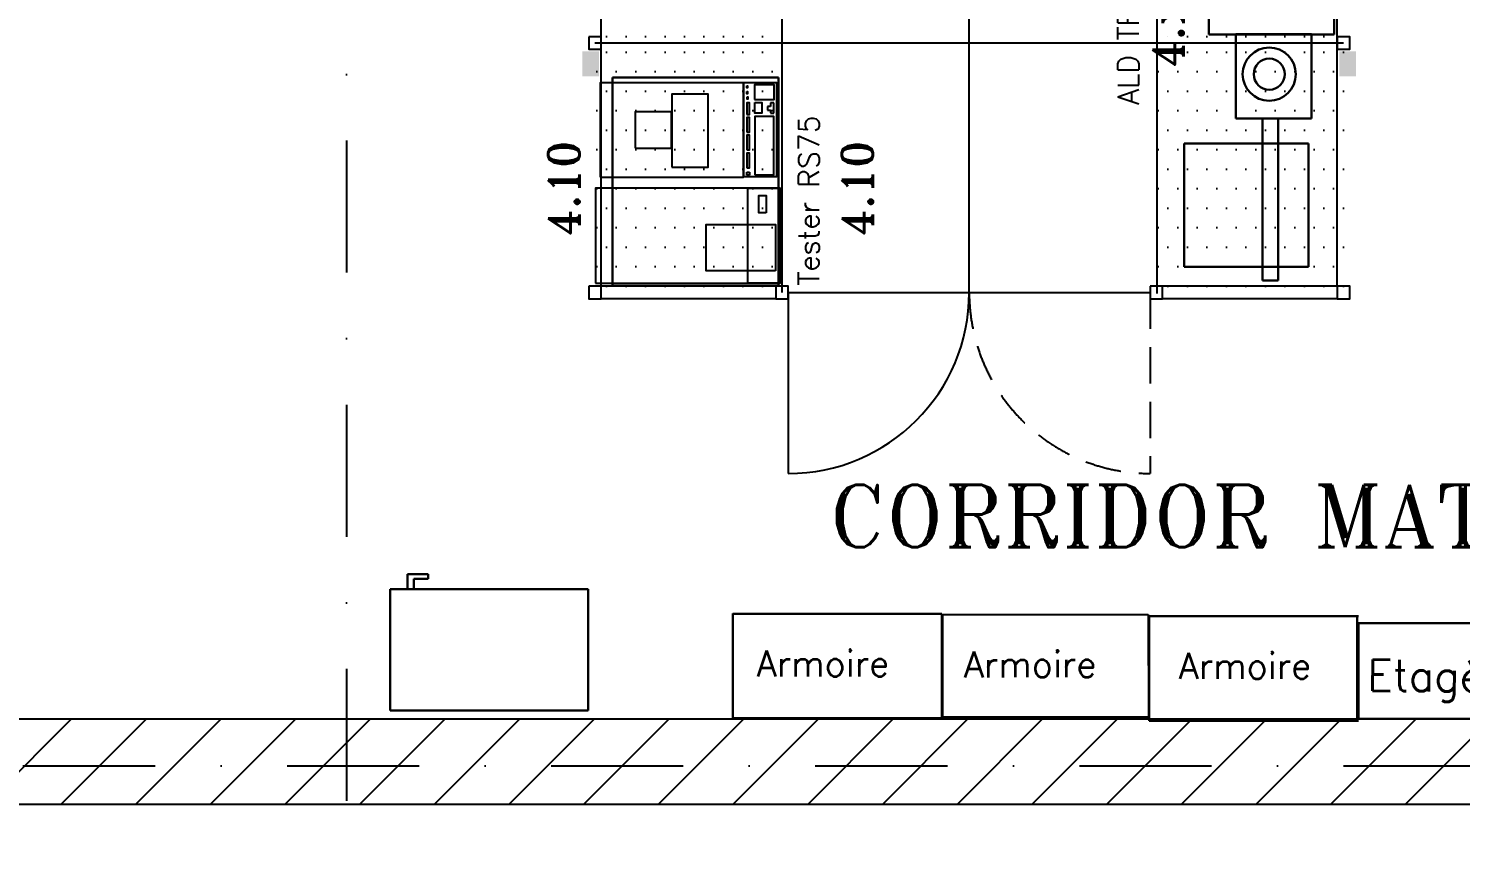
# Model space of a CAD drawing. Header units: millimetres. Extents: x -15291 to 293567, y -98510 to 49398.
# Drawn here: x 23987 to 30872, y 16047 to 19969 of the extents above; entities that cross this region are included whole.
import ezdxf

# ---------------------------------------------------------------- set-up
doc = ezdxf.new("R2010")
doc.units = ezdxf.units.MM
doc.header["$LTSCALE"] = 50
doc.header["$MEASUREMENT"] = 0
for name, pattern in [('AUSGEZOGEN', [0]), ('GESTRICHELT', [0.75, 0.5, -0.25]), ('STRICHPUNKT', [25.4, 12.7, -6.35, 0, -6.35])]:
    doc.linetypes.add(name, pattern=pattern)
doc.layers.get('0').update_dxf_attribs({"linetype": 'AUSGEZOGEN'})
for name, color, linetype in [('AXEN', 3, 'STRICHPUNKT'), ('BA01', 7, 'AUSGEZOGEN'), ('EL01', 7, 'AUSGEZOGEN'), ('EQUIP1', 7, 'AUSGEZOGEN'), ('FFU', 4, 'CONTINUOUS'), ('RASTER', 30, 'AUSGEZOGEN'), ('RW01', 4, 'AUSGEZOGEN'), ('RW02', 4, 'AUSGEZOGEN'), ('RWTEXT', 7, 'CONTINUOUS')]:
    doc.layers.add(name, color=color, linetype=linetype)
doc.styles.add('ROMANS8', font='ROMANS.SHX')
doc.styles.add('ROMANT', font='romant', dxfattribs={"height": 400})

# ---------------------------------------------------------------- blocks, each defined once
blk = doc.blocks.new('*X3')
at = {"color": 0}
for p, q in [((23783.4, 16240), (24193.4, 16650)), ((24142.6, 16240), (24552.6, 16650)), ((24501.8, 16240), (24911.8, 16650)), ((24861, 16240), (25271, 16650)), ((25220.3, 16240), (25630.3, 16650)), ((25579.5, 16240), (25989.5, 16650)), ((25938.7, 16240), (26348.7, 16650)), ((26297.9, 16240), (26707.9, 16650)), ((26657.1, 16240), (27067.1, 16650)), ((27016.3, 16240), (27426.3, 16650)), ((27375.5, 16240), (27785.5, 16650)), ((27734.7, 16240), (28144.7, 16650)), ((28093.9, 16240), (28503.9, 16650)), ((28453.1, 16240), (28863.1, 16650)), ((28812.4, 16240), (29222.4, 16650)), ((29171.6, 16240), (29581.6, 16650)), ((29530.8, 16240), (29940.8, 16650)), ((29890, 16240), (30300, 16650)), ((30249.2, 16240), (30659.2, 16650)), ((30608.4, 16240), (31018.4, 16650))]:
    blk.add_line(p, q, dxfattribs=at)

msp = doc.modelspace()

# ---------------------------------------------------------------- hatches: boundary and pattern name
at = {"layer": 'FFU'}
h = msp.add_hatch(dxfattribs=at)
h.set_pattern_fill('DOTS,_I', color=256, scale=1500, style=2)
h.set_pattern_definition([(0, (-22500, -9600), (46.875, 93.75), [0, -93.75])])
h.paths.add_polyline_path([(26710, 19900), (27610, 19900), (27610, 21100), (26710, 21100)])
h = msp.add_hatch(dxfattribs=at)
h.set_pattern_fill('DOTS,_I', color=256, scale=1500, style=2)
h.set_pattern_definition([(0, (-19800, -9600), (46.875, 93.75), [0, -93.75])])
h.paths.add_polyline_path([(29410, 19900), (30310, 19900), (30310, 21100), (29410, 21100)])
h = msp.add_hatch(dxfattribs=at)
h.set_pattern_fill('DOTS,_I', color=256, scale=1500, style=2)
h.set_pattern_definition([(0, (-22500, -10800), (46.875, 93.75), [0, -93.75])])
h.paths.add_polyline_path([(26710, 18700), (27610, 18700), (27610, 19900), (26710, 19900)])
h = msp.add_hatch(dxfattribs=at)
h.set_pattern_fill('DOTS,_I', color=256, scale=1500, style=2)
h.set_pattern_definition([(0, (-19800, -10800), (46.875, 93.75), [0, -93.75])])
h.paths.add_polyline_path([(29410, 18700), (30310, 18700), (30310, 19900), (29410, 19900)])

# ---------------------------------------------------------------- linework, layer by layer
at = {"layer": 'AXEN', "linetype": 'STRICHPUNKT'}
for p, q in [((25515, 37212.3), (25515, 14381.6)), ((2367.7, 16425), (56565, 16425))]:
    msp.add_line(p, q, dxfattribs=at)
at = {"layer": 'BA01'}
for p, q in [((7968.5, 16650), (56143.5, 16650)), ((23515, 16240), (55940, 16240))]:
    msp.add_line(p, q, dxfattribs=at)
at = {"layer": 'EL01', "linetype": 'Continuous', "lineweight": 30}
for p, q in [((29662.4, 19940.8), (29662.4, 21268.3)), ((30264.9, 19940.8), (30264.9, 21268.3)), ((30264.9, 19940.8), (29662.4, 19940.8)), ((29792.8, 19941.7), (29792.8, 19536.7)), ((30155.3, 19941.7), (29792.8, 19941.7)), ((30155.3, 19941.7), (30155.3, 19536.7)), ((26795.2, 19734), (27592.2, 19734)), ((26795.2, 19733.1), (26795.2, 18732.7)), ((27592.2, 19733.1), (27592.2, 18732.7)), ((30155.3, 19536.7), (29792.8, 19536.7)), ((29920.7, 19536.7), (29920.7, 18758.6)), ((29995.4, 19536.7), (29995.4, 18758.6)), ((26795.2, 18732.7), (27592.2, 18732.7)), ((29920.7, 18758.6), (29995.4, 18758.6)), ((25809.2, 17274.8), (25809.2, 17346.6)), ((25809.2, 17346.6), (25907.6, 17346.6)), ((25907.6, 17323.9), (25839.5, 17323.9)), ((25839.5, 17323.9), (25839.5, 17278.6)), ((25907.6, 17346.6), (25907.6, 17323.9)), ((25724.8, 17274.5), (26677.5, 17274.5)), ((25724.8, 17274.5), (25724.8, 16691.2)), ((26677.5, 17274.5), (26677.5, 16691.2)), ((27372.4, 16654.6), (27372.4, 17157.1)), ((27372.4, 17155.6), (28378.1, 17155.6)), ((28378.1, 16653), (28378.1, 17155.6)), ((29375.6, 16641.3), (29375.6, 17143.9)), ((29375.6, 17143.9), (30381.3, 17143.9)), ((30375.3, 16641.3), (30375.3, 17143.9)), ((25724.8, 16691.2), (26677.5, 16691.2)), ((27372.4, 16653), (28378.1, 16653)), ((29375.6, 16641.3), (30381.3, 16641.3))]:
    msp.add_line(p, q, dxfattribs=at)
at = {"layer": 'EL01', "color": 0, "linetype": 'Continuous', "lineweight": 30}
for p, q in [((29544.4, 19417.1), (29544.4, 18824.3)), ((29544.4, 19417.1), (30142.1, 19417.1)), ((30142.1, 19417.1), (30142.1, 18824.3)), ((29544.4, 18824.3), (30142.1, 18824.3))]:
    msp.add_line(p, q, dxfattribs=at)
at = {"layer": 'EL01', "linetype": 'Continuous', "lineweight": 30}
msp.add_lwpolyline([(30381.5, 17109.8), (30381.5, 16650.6), (31288.1, 16650.6), (31288.1, 17109.8)], close=True, dxfattribs=at)
for radius in [127.9, 74.6]:
    msp.add_circle((29952.7, 19749.8), radius, dxfattribs=at)
at = {"layer": 'EL01', "color": 7}
for points in [[(26730, 19860), (26730, 19740), (26650, 19860), (26650, 19740)], [(30370, 19860), (30370, 19740), (30290, 19860), (30290, 19740)]]:
    msp.add_solid(points, dxfattribs=at)
at = {"layer": 'EQUIP1'}
for p, q in [((27540, 19594.2), (27540, 19577.3)), ((27554.7, 19594.2), (27540, 19594.2)), ((27540, 19577.3), (27554.5, 19577.3)), ((27554.5, 19578.6), (27554.5, 19564.4)), ((27554.5, 19563), (27569.6, 19563)), ((27554.7, 19611.5), (27554.7, 19594.2)), ((27569.6, 19611.5), (27554.7, 19611.5)), ((27569.6, 19563), (27569.6, 19611.5)), ((27440.1, 19279), (27453.8, 19279)), ((27440.1, 19263.7), (27440.1, 19279)), ((27453.8, 19279), (27453.8, 19263.7)), ((27453.8, 19263.7), (27440.1, 19263.7))]:
    msp.add_line(p, q, dxfattribs=at)
for points in [[(26734.5, 19254.6), (27424.5, 19254.6), (27424.5, 19707.6), (26734.5, 19707.6)], [(27424.5, 19257.6), (27584.5, 19257.6), (27584.5, 19707.6), (27424.5, 19707.6)], [(27440.5, 19693.9), (27443.6, 19693.9), (27443.6, 19683.5), (27440.5, 19683.5)], [(27476.8, 19628.6), (27571.8, 19628.6), (27571.8, 19698.6), (27476.8, 19698.6)], [(27079, 19303.2), (27254, 19303.2), (27254, 19653.2), (27079, 19653.2)], [(27440.8, 19665.7), (27443.9, 19665.7), (27443.9, 19655.3), (27440.8, 19655.3)], [(27441.4, 19640.2), (27444.5, 19640.2), (27444.5, 19629.8), (27441.4, 19629.8)], [(26903.9, 19394), (27078.9, 19394), (27078.9, 19569), (26903.9, 19569)], [(27440.3, 19556.5), (27454, 19556.5), (27454, 19611.5), (27440.3, 19611.5)], [(27478.6, 19614.2), (27512.8, 19614.2), (27512.8, 19561.9), (27478.6, 19561.9)], [(27440.3, 19471.2), (27454, 19471.2), (27454, 19541.2), (27440.3, 19541.2)], [(27479.5, 19265.7), (27569.5, 19265.7), (27569.5, 19545.7), (27479.5, 19545.7)], [(27439.8, 19385.8), (27453.5, 19385.8), (27453.5, 19455.8), (27439.8, 19455.8)], [(27439.8, 19299.2), (27453.5, 19299.2), (27453.5, 19369.2), (27439.8, 19369.2)], [(26712.1, 18744.2), (27601.1, 18744.2), (27601.1, 19201.2), (26712.1, 19201.2)], [(27601.1, 18744.2), (27444.9, 18744.2), (27444.9, 19201.2), (27601.1, 19201.2)], [(27533.9, 19083.4), (27498.2, 19083.4), (27498.2, 19166.7), (27533.9, 19166.7)], [(27577.8, 18803.8), (27244.7, 18803.8), (27244.7, 19026.5), (27577.8, 19026.5)], [(29371.3, 17151.9), (29371.5, 16659.1), (28382.9, 16658.6), (28382.7, 17151.4)]]:
    msp.add_lwpolyline(points, close=True, dxfattribs=at)
at = {"layer": 'RASTER'}
for p, q in [((27610, 18700), (27610, 31900)), ((28510, 18700), (28510, 31900)), ((29414, 18694.6), (29414, 31894.6)), ((26710, 19900), (30310, 19900))]:
    msp.add_line(p, q, dxfattribs=at)
at = {"layer": 'RW01'}
for p, q in [((26740, 18730), (26740, 31900.9)), ((30280, 18730), (30280, 31900.9)), ((27580, 18730), (26740, 18730)), ((30280, 18730), (29440, 18730)), ((27580, 18670), (26740, 18670)), ((30280, 18670), (29440, 18670))]:
    msp.add_line(p, q, dxfattribs=at)
at = {"layer": 'RW01', "flags": 128}
for points in [[(26680, 19930), (26680, 19870), (26740, 19870), (26740, 19930)], [(30280, 19870), (30340, 19870), (30340, 19930), (30280, 19930)], [(26680, 18730), (26680, 18670), (26740, 18670), (26740, 18730)], [(27580, 18730), (27580, 18670), (27640, 18670), (27640, 18730)], [(29380, 18730), (29380, 18670), (29440, 18670), (29440, 18730)], [(30280, 18670), (30340, 18670), (30340, 18730), (30280, 18730)]]:
    msp.add_lwpolyline(points, close=True, dxfattribs=at)
at = {"layer": 'RW02'}
for q in [(29380, 18700), (27640, 17830)]:
    msp.add_line((27640, 18700), q, dxfattribs=at)
at = {"layer": 'RW02', "linetype": 'GESTRICHELT', "ltscale": 7}
msp.add_line((29380, 18700), (29380, 17830), dxfattribs=at)
at = {"layer": 'RW02'}
msp.add_arc((27640, 18700), 870, 270, 0, dxfattribs=at)
at = {"layer": 'RW02', "linetype": 'GESTRICHELT', "ltscale": 7}
msp.add_arc((29380, 18700), 870, 180, 270, dxfattribs=at)

# ---------------------------------------------------------------- block references
at = {"layer": 'BA01'}
msp.add_blockref('*X3', (0, 0), dxfattribs=at)

# ---------------------------------------------------------------- texts
at = {"layer": 'EL01', "linetype": 'STRICHPUNKT', "lineweight": 30, "attachment_point": 1, "rotation": 90, "style": 'ROMANS8'}
for s, insert, char_height, width in [('{\\C7;ALD TFS200}', (29225.2, 19602.8), 100, 1732.73), ('{\\Fromant|c0;\\C7;4.xx}', (29390.9, 19783.3), 150, 147.79)]:
    msp.add_mtext(s, dxfattribs=dict(at, insert=insert, char_height=char_height, width=width))
at = {"layer": 'EL01', "color": 1, "linetype": 'STRICHPUNKT', "lineweight": 30, "attachment_point": 1, "rotation": 90, "style": 'ROMANS8'}
for s, insert, char_height, width in [('{\\C7;Tester RS75}', (27688.7, 18733), 100, 1732.73), ('{\\Fromant.shx;\\C7;4.10}', (26485.2, 18972.2), 150, 147.79), ('{\\Fromant.shx;\\C7;4.10}', (27897.1, 18972.2), 150, 147.79)]:
    msp.add_mtext(s, dxfattribs=dict(at, insert=insert, char_height=char_height, width=width))
at = {"layer": 'EQUIP1', "style": 'ROMANS8'}
msp.add_text('Etagère', height=150, rotation=359.46296, dxfattribs=at).set_placement((30424.3, 16785.3))
at = {"layer": 'EQUIP1', "char_height": 125, "width": 95, "attachment_point": 1, "rotation": 0.0277, "style": 'ROMANT'}
for insert in [(27487.6, 16978.9), (28483.8, 16974.9), (29517, 16967.2)]:
    msp.add_mtext('{\\Fsimplex.shx;Armoire}', dxfattribs=dict(at, insert=insert))
at = {"layer": 'RWTEXT', "style": 'ROMANT'}
msp.add_text('CORRIDOR MATERIEL/VISITEURS', height=300, dxfattribs=at).set_placement((27836.8, 17475.4))

doc.saveas('drawing.dxf')
